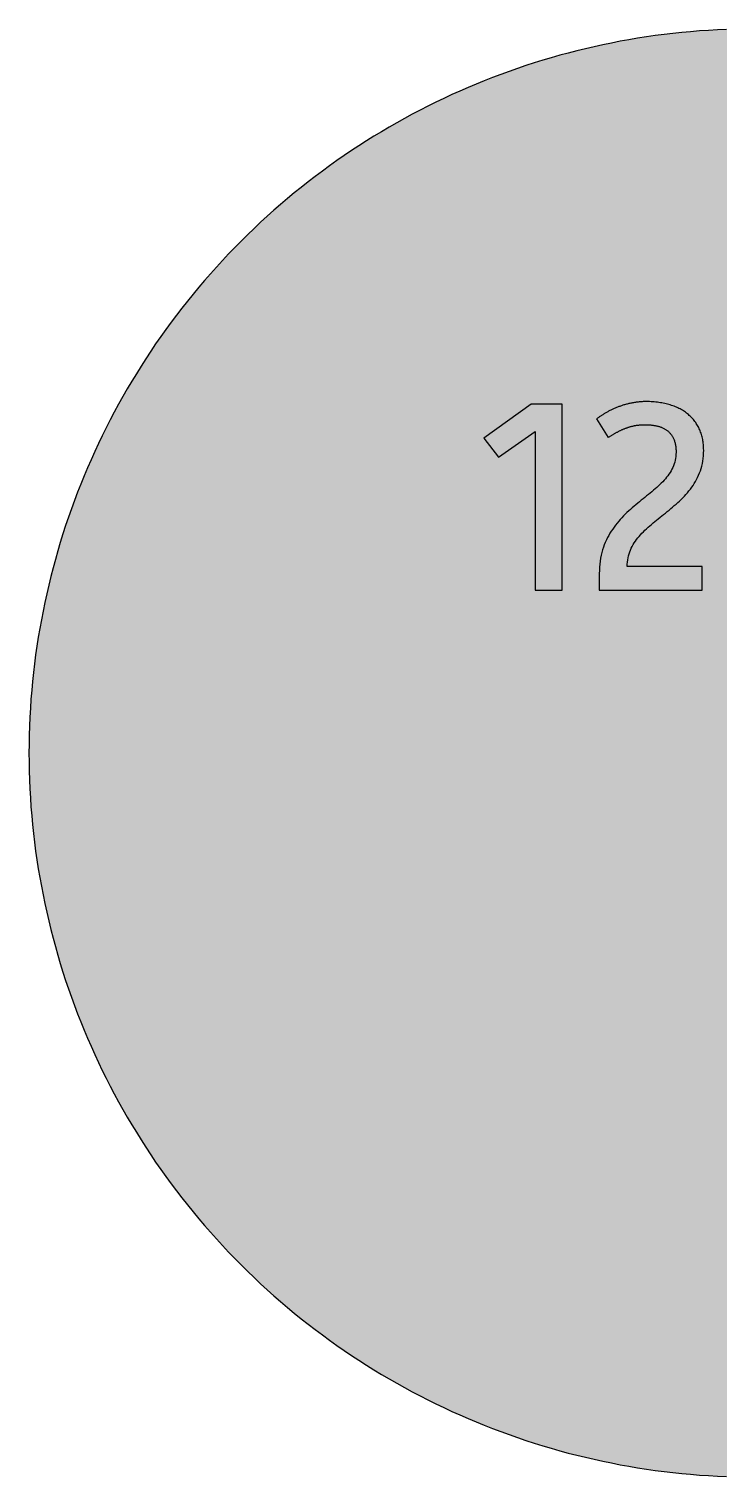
# Model space of a CAD drawing. Header units: millimetres. Extents: x 0 to 212, y 0 to 212.
# Drawn here: x 0.1 to 100.7, y 0.1 to 211.7 of the extents above; entities that cross this region are included whole.
import ezdxf

# ---------------------------------------------------------------- set-up
doc = ezdxf.new("R2010")
doc.units = ezdxf.units.MM

msp = doc.modelspace()

# ---------------------------------------------------------------- hatches: boundary and pattern name
for color, points in [(254, [(211.7189, 105.8869), (211.709, 107.2007), (211.6861, 108.5139), (211.6455, 109.8245), (211.5871, 111.1326), (211.5134, 112.4407), (211.4245, 113.7437), (211.3204, 115.0468), (211.201, 116.3447), (211.0638, 117.6426), (210.9114, 118.9355), (210.7413, 120.2258), (210.5584, 121.5136), (210.3577, 122.7988), (210.1418, 124.079), (209.9107, 125.3566), (209.6643, 126.6292), (209.4027, 127.8992), (209.1258, 129.1641), (208.8337, 130.4239), (208.5264, 131.6812), (208.2038, 132.936), (207.866, 134.1831), (207.5104, 135.4277), (207.1421, 136.6647), (206.7611, 137.8991), (206.3623, 139.1285), (205.9483, 140.3502), (205.5216, 141.5694), (205.0771, 142.781), (204.6199, 143.9901), (204.1474, 145.1915), (203.6623, 146.3853), (203.1619, 147.574), (202.6463, 148.7576), (202.1154, 149.9362), (201.5693, 151.1046), (201.0105, 152.2705), (200.439, 153.4262), (199.8523, 154.5768), (199.2503, 155.7198), (198.6356, 156.8577), (198.0057, 157.9855), (197.3605, 159.1081), (196.7052, 160.2232), (196.0321, 161.3281), (195.3489, 162.4279), (194.6504, 163.5176), (193.9366, 164.6022), (193.2102, 165.6766), (192.471, 166.7434), (191.7167, 167.8), (190.9521, 168.849), (190.1698, 169.8904), (189.3773, 170.9217), (188.5696, 171.9428), (187.7517, 172.9562), (186.9161, 173.9621), (186.0702, 174.9552), (185.2117, 175.9407), (184.338, 176.9161), (183.454, 177.8838), (182.5549, 178.8389), (181.643, 179.7837), (180.721, 180.7185), (179.7837, 181.643), (178.8389, 182.5549), (177.8838, 183.454), (176.9161, 184.338), (175.9407, 185.2117), (174.9552, 186.0702), (173.9621, 186.9161), (172.9562, 187.7492), (171.9428, 188.5696), (170.9217, 189.3773), (169.8904, 190.1698), (168.849, 190.9496), (167.8, 191.7167), (166.7408, 192.471), (165.6766, 193.2102), (164.6022, 193.9366), (163.5176, 194.6504), (162.4279, 195.3489), (161.3281, 196.0321), (160.2232, 196.7052), (159.1081, 197.3631), (157.9855, 198.0057), (156.8577, 198.6356), (155.7198, 199.2503), (154.5768, 199.8523), (153.4262, 200.439), (152.2705, 201.0131), (151.1046, 201.5719), (149.9362, 202.1154), (148.7576, 202.6463), (147.574, 203.1619), (146.3853, 203.6623), (145.1889, 204.15), (143.9875, 204.6199), (142.781, 205.0796), (141.5694, 205.5216), (140.3502, 205.9483), (139.1285, 206.3623), (137.8991, 206.7611), (136.6647, 207.1446), (135.4252, 207.5129), (134.1831, 207.866), (132.9334, 208.2038), (131.6812, 208.5264), (130.4239, 208.8337), (129.1641, 209.1284), (127.8966, 209.4052), (126.6292, 209.6668), (125.3541, 209.9132), (124.0765, 210.1444), (122.7963, 210.3603), (121.5136, 210.5584), (120.2258, 210.7438), (118.9355, 210.9114), (117.6401, 211.0638), (116.3447, 211.201), (115.0468, 211.3229), (113.7437, 211.4271), (112.4382, 211.516), (111.1326, 211.5896), (109.8245, 211.6455), (108.5113, 211.6861), (107.1982, 211.7115), (105.885, 211.7192), (104.5693, 211.7115), (103.2561, 211.6861), (101.9454, 211.6455), (100.6373, 211.5896), (99.3292, 211.516), (98.0262, 211.4271), (96.7232, 211.3229), (95.4253, 211.201), (94.1273, 211.0638), (92.8345, 210.9114), (91.5441, 210.7438), (90.2564, 210.5584), (88.9711, 210.3603), (87.691, 210.1444), (86.4133, 209.9132), (85.1408, 209.6668), (83.8708, 209.4052), (82.6059, 209.1284), (81.346, 208.8337), (80.0887, 208.5264), (78.834, 208.2038), (77.5868, 207.866), (76.3422, 207.5129), (75.1053, 207.1446), (73.8708, 206.7611), (72.6415, 206.3623), (71.4197, 205.9483), (70.2005, 205.5216), (68.9889, 205.0796), (67.7799, 204.6199), (66.5785, 204.15), (65.3847, 203.6623), (64.196, 203.1619), (63.0123, 202.6463), (61.8338, 202.1154), (60.6628, 201.5719), (59.4995, 201.0131), (58.3438, 200.439), (57.1932, 199.8523), (56.0502, 199.2503), (54.9123, 198.6356), (53.7845, 198.0057), (52.6618, 197.3631), (51.5468, 196.7052), (50.4419, 196.0321), (49.342, 195.3489), (48.2524, 194.6504), (47.1678, 193.9366), (46.0934, 193.2102), (45.0266, 192.471), (43.9699, 191.7167), (42.9209, 190.9496), (41.8795, 190.1698), (40.8483, 189.3773), (39.8272, 188.5696), (38.8137, 187.7492), (37.8079, 186.9161), (36.8148, 186.0702), (35.8292, 185.2117), (34.8539, 184.338), (33.8861, 183.454), (32.9311, 182.5549), (31.9862, 181.643), (31.049, 180.7185), (30.1269, 179.7837), (29.2151, 178.8389), (28.3159, 177.8838), (27.432, 176.9161), (26.5582, 175.9407), (25.6997, 174.9552), (24.8539, 173.9621), (24.0208, 172.9562), (23.2004, 171.9428), (22.3926, 170.9217), (21.6002, 169.8904), (20.8204, 168.849), (20.0533, 167.8), (19.2989, 166.7434), (18.5598, 165.6766), (17.8333, 164.6022), (17.1196, 163.5176), (16.4211, 162.4279), (15.7378, 161.3281), (15.0647, 160.2232), (14.4069, 159.1081), (13.7643, 157.9855), (13.1343, 156.8577), (12.5197, 155.7198), (11.9177, 154.5768), (11.3309, 153.4262), (10.7569, 152.2705), (10.1981, 151.1046), (9.6545, 149.9362), (9.1237, 148.7576), (8.6081, 147.574), (8.1077, 146.3853), (7.62, 145.1915), (7.1501, 143.9901), (6.6904, 142.781), (6.2484, 141.5694), (5.8217, 140.3502), (5.4077, 139.1285), (5.0089, 137.8991), (4.6253, 136.6647), (4.257, 135.4277), (3.904, 134.1831), (3.5662, 132.936), (3.2436, 131.6812), (2.9362, 130.4239), (2.6416, 129.1641), (2.3647, 127.8992), (2.1031, 126.6292), (1.8567, 125.3566), (1.6256, 124.079), (1.4097, 122.7988), (1.2116, 121.5136), (1.0262, 120.2258), (0.8585, 118.9355), (0.7061, 117.6426), (0.569, 116.3447), (0.447, 115.0468), (0.3429, 113.7437), (0.254, 112.4407), (0.1803, 111.1326), (0.1245, 109.8245), (0.0838, 108.5139), (0.0584, 107.2007), (0.0508, 105.885), (0.0584, 104.5718), (0.0838, 103.2586), (0.1245, 101.9454), (0.1803, 100.6373), (0.254, 99.3318), (0.3429, 98.0262), (0.447, 96.7232), (0.569, 95.4253), (0.7061, 94.1299), (0.8585, 92.8345), (1.0262, 91.5441), (1.2116, 90.2564), (1.4097, 88.9737), (1.6256, 87.6935), (1.8567, 86.4159), (2.1031, 85.1408), (2.3647, 83.8733), (2.6416, 82.6059), (2.9362, 81.346), (3.2436, 80.0887), (3.5662, 78.8365), (3.904, 77.5868), (4.257, 76.3448), (4.6253, 75.1053), (5.0089, 73.8708), (5.4077, 72.6415), (5.8217, 71.4197), (6.2484, 70.2005), (6.6904, 68.9889), (7.1501, 67.7824), (7.62, 66.581), (8.1077, 65.3847), (8.6081, 64.196), (9.1237, 63.0123), (9.6545, 61.8338), (10.1981, 60.6654), (10.7569, 59.4995), (11.3309, 58.3438), (11.9177, 57.1932), (12.5197, 56.0502), (13.1343, 54.9123), (13.7643, 53.7845), (14.4069, 52.6618), (15.0647, 51.5468), (15.7378, 50.4419), (16.4211, 49.342), (17.1196, 48.2524), (17.8333, 47.1678), (18.5598, 46.0934), (19.2989, 45.0291), (20.0533, 43.9699), (20.8204, 42.9209), (21.6002, 41.8795), (22.3926, 40.8483), (23.2004, 39.8272), (24.0208, 38.8137), (24.8539, 37.8079), (25.6997, 36.8148), (26.5582, 35.8292), (27.432, 34.8539), (28.3159, 33.8861), (29.2151, 32.9311), (30.1269, 31.9862), (31.049, 31.049), (31.9862, 30.1269), (32.9311, 29.2151), (33.8861, 28.3159), (34.8539, 27.432), (35.8292, 26.5582), (36.8148, 25.6997), (37.8079, 24.8539), (38.8137, 24.0182), (39.8272, 23.2004), (40.8483, 22.3926), (41.8795, 21.6002), (42.9209, 20.8178), (43.9699, 20.0533), (45.0266, 19.2989), (46.0934, 18.5598), (47.1678, 17.8333), (48.2524, 17.1196), (49.342, 16.4211), (50.4419, 15.7378), (51.5468, 15.0647), (52.6618, 14.4094), (53.7845, 13.7643), (54.9123, 13.1343), (56.0502, 12.5197), (57.1932, 11.9177), (58.3438, 11.3309), (59.4995, 10.7594), (60.6628, 10.2006), (61.8338, 9.6545), (63.0123, 9.1237), (64.196, 8.6081), (65.3847, 8.1077), (66.5785, 7.6225), (67.7799, 7.1501), (68.9889, 6.6929), (70.2005, 6.2484), (71.4197, 5.8217), (72.6415, 5.4077), (73.8708, 5.0089), (75.1053, 4.6279), (76.3422, 4.2596), (77.5868, 3.904), (78.834, 3.5662), (80.0887, 3.2436), (81.346, 2.9362), (82.6059, 2.6441), (83.8708, 2.3673), (85.1408, 2.1057), (86.4133, 1.8593), (87.691, 1.6281), (88.9711, 1.4122), (90.2564, 1.2116), (91.5441, 1.0287), (92.8345, 0.8585), (94.1273, 0.7061), (95.4253, 0.569), (96.7232, 0.4496), (98.0262, 0.3454), (99.3292, 0.2565), (100.6373, 0.1829), (101.9454, 0.1245), (103.2561, 0.0838), (104.5693, 0.061), (105.885, 0.0533), (107.1982, 0.061), (108.5113, 0.0838), (109.8245, 0.1245), (111.1326, 0.1829), (112.4382, 0.2565), (113.7437, 0.3454), (115.0468, 0.4496), (116.3447, 0.569), (117.6401, 0.7061), (118.9355, 0.8585), (120.2258, 1.0287), (121.5136, 1.2116), (122.7963, 1.4122), (124.0765, 1.6281), (125.3541, 1.8593), (126.6292, 2.1057), (127.8966, 2.3673), (129.1641, 2.6441), (130.4239, 2.9362), (131.6812, 3.2436), (132.9334, 3.5662), (134.1831, 3.904), (135.4252, 4.2596), (136.6647, 4.6279), (137.8991, 5.0089), (139.1285, 5.4077), (140.3502, 5.8217), (141.5694, 6.2484), (142.781, 6.6929), (143.9875, 7.1501), (145.1889, 7.6225), (146.3853, 8.1077), (147.574, 8.6081), (148.7576, 9.1237), (149.9362, 9.6545), (151.1046, 10.2006), (152.2705, 10.7594), (153.4262, 11.3309), (154.5768, 11.9177), (155.7198, 12.5197), (156.8577, 13.1343), (157.9855, 13.7643), (159.1081, 14.4094), (160.2232, 15.0647), (161.3281, 15.7378), (162.4279, 16.4211), (163.5176, 17.1196), (164.6022, 17.8333), (165.6766, 18.5598), (166.7408, 19.2989), (167.8, 20.0533), (168.849, 20.8178), (169.8904, 21.6002), (170.9217, 22.3926), (171.9428, 23.2004), (172.9562, 24.0182), (173.9621, 24.8539), (174.9552, 25.6997), (175.9407, 26.5582), (176.9161, 27.432), (177.8838, 28.3159), (178.8389, 29.2151), (179.7837, 30.1269), (180.721, 31.049), (181.643, 31.9862), (182.5549, 32.9311), (183.454, 33.8861), (184.338, 34.8539), (185.2117, 35.8292), (186.0702, 36.8148), (186.9161, 37.8079), (187.7517, 38.8137), (188.5696, 39.8272), (189.3773, 40.8483), (190.1698, 41.8795), (190.9521, 42.9209), (191.7167, 43.9699), (192.471, 45.0291), (193.2102, 46.0934), (193.9366, 47.1678), (194.6504, 48.2524), (195.3489, 49.342), (196.0321, 50.4419), (196.7052, 51.5468), (197.3605, 52.6618), (198.0057, 53.7845), (198.6356, 54.9123), (199.2503, 56.0502), (199.8523, 57.1932), (200.439, 58.3438), (201.0105, 59.4995), (201.5693, 60.6654), (202.1154, 61.8338), (202.6463, 63.0123), (203.1619, 64.196), (203.6623, 65.3847), (204.1474, 66.581), (204.6199, 67.7824), (205.0771, 68.9889), (205.5216, 70.2005), (205.9483, 71.4197), (206.3623, 72.6415), (206.7611, 73.8708), (207.1421, 75.1053), (207.5104, 76.3448), (207.866, 77.5868), (208.2038, 78.8365), (208.5264, 80.0887), (208.8337, 81.346), (209.1258, 82.6059), (209.4027, 83.8733), (209.6643, 85.1408), (209.9107, 86.4159), (210.1418, 87.6935), (210.3577, 88.9737), (210.5584, 90.2564), (210.7413, 91.5441), (210.9114, 92.8345), (211.0638, 94.1299), (211.201, 95.4253), (211.3204, 96.7232), (211.4245, 98.0262), (211.5134, 99.3318), (211.5871, 100.6373), (211.6455, 101.9454), (211.6861, 103.2586), (211.709, 104.5718), (211.7166, 105.885)]), (59, [(73.9842, 129.6995), (77.9431, 129.6995), (77.9431, 156.8633), (73.4413, 156.8633), (66.4944, 151.8955), (68.6675, 149.1407), (73.9842, 152.9041)]), (59, [(90.0105, 153.8743), (90.1243, 153.8732), (90.2386, 153.8707), (90.3503, 153.8681), (90.4646, 153.863), (90.5764, 153.858), (90.6882, 153.8503), (90.7974, 153.8427), (90.9091, 153.8326), (91.0184, 153.8224), (91.125, 153.8097), (91.2343, 153.7945), (91.3409, 153.7792), (91.4451, 153.7614), (91.5518, 153.7437), (91.6534, 153.7233), (91.7575, 153.7005), (91.8591, 153.6776), (91.9582, 153.6497), (92.0572, 153.6243), (92.1563, 153.5938), (92.2528, 153.5633), (92.3468, 153.5278), (92.4408, 153.4922), (92.5322, 153.4566), (92.6236, 153.416), (92.7125, 153.3754), (92.8014, 153.3296), (92.8878, 153.2839), (92.9716, 153.2357), (93.0554, 153.1849), (93.1367, 153.1341), (93.2155, 153.0782), (93.2942, 153.0198), (93.3704, 152.9613), (93.4441, 152.8978), (93.5152, 152.8318), (93.5863, 152.7658), (93.6549, 152.6946), (93.7209, 152.6235), (93.7844, 152.5473), (93.8454, 152.4686), (93.9063, 152.3873), (93.9648, 152.3035), (94.0181, 152.2171), (94.0714, 152.1282), (94.1222, 152.0368), (94.1705, 151.9403), (94.2162, 151.8437), (94.2594, 151.7421), (94.3026, 151.638), (94.3407, 151.5313), (94.3762, 151.4196), (94.4093, 151.3078), (94.4397, 151.191), (94.4677, 151.0716), (94.4931, 150.9471), (94.5134, 150.8201), (94.5337, 150.6906), (94.5515, 150.556), (94.5642, 150.4213), (94.5744, 150.2791), (94.582, 150.1369), (94.5871, 149.9895), (94.5896, 149.8371), (94.5794, 149.5349), (94.5566, 149.2402), (94.5159, 148.9532), (94.4626, 148.6713), (94.394, 148.3995), (94.3102, 148.1328), (94.2162, 147.8712), (94.107, 147.6172), (93.9851, 147.3683), (93.853, 147.127), (93.7082, 146.8882), (93.5533, 146.6545), (93.3882, 146.4234), (93.2129, 146.1999), (93.03, 145.9763), (92.837, 145.7579), (92.6363, 145.542), (92.4255, 145.3261), (92.2096, 145.1153), (91.9886, 144.9045), (91.76, 144.6962), (91.5238, 144.4904), (91.2851, 144.2822), (91.0412, 144.0764), (90.7923, 143.8707), (90.5408, 143.6624), (90.2843, 143.4567), (90.0278, 143.2484), (89.7687, 143.0376), (89.5071, 142.8267), (89.2454, 142.6134), (88.9813, 142.3975), (88.7197, 142.179), (88.4555, 141.9555), (88.1964, 141.7295), (87.9348, 141.5009), (87.6783, 141.2672), (87.4217, 141.031), (87.1703, 140.7871), (86.9213, 140.5382), (86.6775, 140.2842), (86.4387, 140.0251), (86.2051, 139.7584), (85.9765, 139.4866), (85.7529, 139.2072), (85.537, 138.9202), (85.3288, 138.6256), (85.1256, 138.3233), (84.9325, 138.0134), (84.7496, 137.6934), (84.5744, 137.3632), (84.4093, 137.0254), (84.2543, 136.6774), (84.1096, 136.3193), (83.9775, 135.951), (83.8556, 135.5725), (83.7463, 135.1813), (83.6524, 134.78), (83.5685, 134.366), (83.5, 133.9393), (83.4466, 133.4999), (83.406, 133.0477), (83.3831, 132.5829), (83.373, 132.1029), (83.3755, 129.6995), (98.3933, 129.6995), (98.3933, 133.1528), (87.4504, 133.1528), (87.4573, 133.4795), (87.4801, 133.7996), (87.5208, 134.112), (87.5741, 134.4143), (87.6427, 134.7114), (87.7265, 134.9985), (87.8205, 135.2804), (87.9297, 135.5547), (88.0491, 135.824), (88.1812, 136.0856), (88.326, 136.3421), (88.4809, 136.591), (88.646, 136.8374), (88.8187, 137.0787), (89.0041, 137.3149), (89.1946, 137.5486), (89.3953, 137.7772), (89.6036, 138.0007), (89.8195, 138.2243), (90.0405, 138.4427), (90.2691, 138.6586), (90.5027, 138.8745), (90.7415, 139.0853), (90.9853, 139.2961), (91.2317, 139.507), (91.4832, 139.7152), (91.7372, 139.9235), (91.9937, 140.1318), (92.2528, 140.3375), (92.5144, 140.5458), (92.776, 140.7566), (93.0377, 140.9649), (93.2993, 141.1757), (93.5609, 141.3891), (93.82, 141.605), (94.0791, 141.8209), (94.3356, 142.0419), (94.5896, 142.2654), (94.8411, 142.4915), (95.09, 142.7201), (95.3313, 142.9537), (95.57, 143.1925), (95.8037, 143.4338), (96.0323, 143.6802), (96.2558, 143.9342), (96.4692, 144.1907), (96.6775, 144.4549), (96.8781, 144.7267), (97.0712, 145.001), (97.2541, 145.2855), (97.4293, 145.575), (97.5944, 145.8747), (97.7468, 146.1795), (97.8916, 146.492), (98.0237, 146.8145), (98.1456, 147.1473), (98.2523, 147.4876), (98.3488, 147.8356), (98.4301, 148.1963), (98.4987, 148.5646), (98.5545, 148.9431), (98.5926, 149.3342), (98.6155, 149.7355), (98.6257, 150.147), (98.6231, 150.3553), (98.6155, 150.5585), (98.6053, 150.7592), (98.5876, 150.9573), (98.5672, 151.1529), (98.5418, 151.3459), (98.5139, 151.5364), (98.4783, 151.7244), (98.4402, 151.9072), (98.3996, 152.0901), (98.3513, 152.2705), (98.3005, 152.4457), (98.2447, 152.6184), (98.1837, 152.7912), (98.1202, 152.9588), (98.0516, 153.1239), (97.978, 153.2865), (97.9018, 153.4465), (97.8205, 153.6014), (97.7341, 153.7564), (97.6452, 153.9062), (97.5512, 154.0535), (97.4547, 154.1983), (97.3531, 154.338), (97.2464, 154.4777), (97.1372, 154.6123), (97.0229, 154.7444), (96.9035, 154.874), (96.7816, 154.9984), (96.6572, 155.1229), (96.5276, 155.2423), (96.393, 155.3566), (96.2558, 155.4709), (96.1136, 155.5801), (95.9688, 155.6868), (95.8215, 155.7884), (95.6691, 155.89), (95.5116, 155.9865), (95.3516, 156.0779), (95.1865, 156.1694), (95.0189, 156.2557), (94.8487, 156.337), (94.6734, 156.4183), (94.4956, 156.4919), (94.3127, 156.5656), (94.1273, 156.6342), (93.9394, 156.7002), (93.7463, 156.7612), (93.5507, 156.8196), (93.3501, 156.8755), (93.1469, 156.9263), (92.9411, 156.972), (92.7303, 157.0177), (92.517, 157.0558), (92.3011, 157.0939), (92.0801, 157.1244), (91.8566, 157.1549), (91.6305, 157.1803), (91.4019, 157.2006), (91.1682, 157.2184), (90.932, 157.2311), (90.6932, 157.2412), (90.4494, 157.2463), (90.203, 157.2489), (90.0557, 157.2489), (89.9109, 157.2463), (89.7661, 157.2412), (89.6214, 157.2336), (89.4791, 157.226), (89.3369, 157.2133), (89.1972, 157.2031), (89.0575, 157.1879), (88.9178, 157.1727), (88.7806, 157.1549), (88.6435, 157.1371), (88.5063, 157.1168), (88.3717, 157.0939), (88.2371, 157.0711), (88.105, 157.0457), (87.9729, 157.0177), (87.8434, 156.9898), (87.7138, 156.9618), (87.5843, 156.9314), (87.4573, 156.8983), (87.3303, 156.8653), (87.2058, 156.8298), (87.0814, 156.7942), (86.9569, 156.7586), (86.835, 156.7205), (86.7156, 156.6799), (86.5962, 156.6418), (86.4768, 156.5986), (86.36, 156.558), (86.2432, 156.5148), (86.1263, 156.4691), (86.012, 156.4259), (85.9003, 156.3802), (85.7885, 156.3319), (85.6767, 156.2837), (85.5675, 156.2379), (85.4583, 156.1871), (85.3516, 156.1389), (85.2449, 156.0881), (85.1408, 156.0373), (85.0367, 155.9865), (84.9325, 155.9331), (84.8309, 155.8823), (84.7319, 155.829), (84.6328, 155.7757), (84.5337, 155.7223), (84.4372, 155.6664), (84.3432, 155.6131), (84.2493, 155.5572), (84.1553, 155.5039), (84.0638, 155.448), (83.9724, 155.3921), (83.8835, 155.3362), (83.7971, 155.2804), (83.7082, 155.227), (83.6244, 155.1711), (83.5406, 155.1153), (83.4568, 155.0594), (83.3755, 155.0035), (83.2942, 154.9476), (83.2155, 154.8917), (83.1367, 154.8359), (83.0605, 154.7825), (82.9843, 154.7266), (84.6557, 152.0126), (84.7369, 152.0622), (84.8182, 152.113), (84.8995, 152.1612), (84.9782, 152.212), (85.0595, 152.2603), (85.1408, 152.3086), (85.2195, 152.3568), (85.3008, 152.4025), (85.3796, 152.4508), (85.4583, 152.4965), (85.537, 152.5422), (85.6183, 152.5854), (85.6971, 152.6311), (85.7758, 152.6743), (85.8545, 152.7175), (85.9333, 152.7607), (86.012, 152.8013), (86.0908, 152.8445), (86.1695, 152.8851), (86.2482, 152.9232), (86.327, 152.9639), (86.4057, 153.002), (86.4845, 153.0401), (86.5632, 153.0782), (86.6419, 153.1137), (86.7232, 153.1493), (86.802, 153.1849), (86.8807, 153.2204), (86.962, 153.2534), (87.0407, 153.2865), (87.122, 153.3169), (87.2007, 153.35), (87.282, 153.3804), (87.3633, 153.4084), (87.4446, 153.4389), (87.5259, 153.4668), (87.6071, 153.4947), (87.6884, 153.5201), (87.7722, 153.5455), (87.8561, 153.5709), (87.9373, 153.5938), (88.0212, 153.6167), (88.105, 153.6395), (88.1913, 153.6598), (88.2752, 153.6802), (88.3615, 153.7005), (88.4479, 153.7183), (88.5342, 153.736), (88.6206, 153.7513), (88.7095, 153.7665), (88.7984, 153.7818), (88.8873, 153.7945), (88.9762, 153.8072), (89.0676, 153.8173), (89.1591, 153.8275), (89.2505, 153.8376), (89.342, 153.8453), (89.4359, 153.8529), (89.5274, 153.858), (89.6239, 153.863), (89.7179, 153.8681), (89.8144, 153.8707), (89.9109, 153.8732), (90.01, 153.8732)])]:
    msp.add_hatch(color=color).paths.add_polyline_path(points)
h = msp.add_hatch(color=59)
h.paths.add_polyline_path([(45.9133, 66.0382), (50.0585, 66.0393), (50.0583, 66.2127), (50.0609, 66.3854), (50.0685, 66.5582), (50.0761, 66.7309), (50.0888, 66.9011), (50.1015, 67.0738), (50.1167, 67.244), (50.1345, 67.4167), (50.1548, 67.5869), (50.1777, 67.757), (50.2031, 67.9247), (50.231, 68.0949), (50.2615, 68.2625), (50.292, 68.4301), (50.3276, 68.5978), (50.3631, 68.7629), (50.4038, 68.928), (50.4444, 69.0931), (50.4876, 69.2582), (50.5333, 69.4233), (50.5816, 69.5858), (50.6324, 69.7484), (50.6832, 69.9084), (50.739, 70.0684), (50.7949, 70.2285), (50.8559, 70.3885), (50.9168, 70.546), (50.9803, 70.7034), (51.0438, 70.8584), (51.1124, 71.0159), (51.1835, 71.1683), (51.2547, 71.3232), (51.3283, 71.4756), (51.4045, 71.6255), (51.4833, 71.7753), (51.5645, 71.9252), (51.6458, 72.0725), (51.7296, 72.2198), (51.816, 72.3671), (51.9049, 72.5119), (51.9963, 72.6542), (52.0878, 72.7964), (52.1818, 72.9386), (52.2783, 73.0783), (52.3773, 73.2155), (52.4789, 73.3527), (52.5805, 73.4898), (52.6847, 73.6244), (52.7914, 73.7565), (52.9006, 73.8886), (53.0098, 74.0181), (53.1216, 74.1477), (53.2359, 74.2747), (53.3527, 74.4017), (53.4695, 74.5261), (53.5889, 74.6481), (53.7108, 74.77), (53.8353, 74.8894), (53.9598, 75.0087), (54.0868, 75.1256), (54.2138, 75.2399), (54.3458, 75.3516), (54.4779, 75.4634), (54.6125, 75.5752), (39.4476, 75.5795), (39.5173, 75.4228), (39.5884, 75.2678), (39.6596, 75.1129), (39.7307, 74.9605), (39.8043, 74.8055), (39.878, 74.6506), (39.9491, 74.4982), (40.0228, 74.3433), (40.0964, 74.1909), (40.1701, 74.0359), (40.2463, 73.8835), (40.32, 73.7311), (40.3962, 73.5787), (40.4698, 73.4263), (40.546, 73.2739), (40.6222, 73.1215), (40.6984, 72.9691), (40.7772, 72.8167), (40.8534, 72.6643), (40.9321, 72.5145), (41.0083, 72.3621), (41.087, 72.2122), (41.1658, 72.0598), (41.2445, 71.9099), (41.3258, 71.7601), (41.4045, 71.6077), (41.4833, 71.4578), (41.5646, 71.308), (41.6458, 71.1581), (41.7271, 71.0082), (41.8084, 70.8584), (41.8897, 70.7111), (41.971, 70.5612), (42.0548, 70.4113), (42.1386, 70.264), (42.2199, 70.1142), (42.3037, 69.9668), (42.3875, 69.817), (42.4713, 69.6697), (42.5577, 69.5223), (42.6415, 69.375), (42.7279, 69.2277), (42.8117, 69.0804), (42.8981, 68.9331), (42.9844, 68.7857), (43.0708, 68.641), (43.1597, 68.4936), (43.246, 68.3463), (43.3349, 68.2015), (43.4213, 68.0568), (43.5102, 67.9094), (43.5991, 67.7647), (43.688, 67.6199), (43.7769, 67.4751), (43.8683, 67.3303), (43.9572, 67.1855), (44.0487, 67.0408), (44.1376, 66.896), (44.229, 66.7537), (44.3205, 66.609), (44.4119, 66.4667), (44.5059, 66.3219), (44.5973, 66.1797), (44.6888, 66.0375)])
edge = h.paths.add_edge_path(flags=16)
edge.add_line((71.8605, 66.0393), (71.8566, 66.2838))
edge.add_line((71.8566, 66.2838), (71.8464, 66.5302))
edge.add_line((71.8464, 66.5302), (71.8312, 66.7715))
edge.add_line((71.8312, 66.7715), (71.8109, 67.0128))
edge.add_line((71.8109, 67.0128), (71.7829, 67.2541))
edge.add_line((71.7829, 67.2541), (71.7499, 67.4903))
edge.add_line((71.7499, 67.4903), (71.7093, 67.7266))
edge.add_line((71.7093, 67.7266), (71.6661, 67.9602))
edge.add_line((71.6661, 67.9602), (71.6153, 68.1939))
edge.add_line((71.6153, 68.1939), (71.5594, 68.4225))
edge.add_line((71.5594, 68.4225), (71.4985, 68.6511))
edge.add_line((71.4985, 68.6511), (71.4299, 68.8772))
edge.add_line((71.4299, 68.8772), (71.3588, 69.0982))
edge.add_line((71.3588, 69.0982), (71.28, 69.3191))
edge.add_line((71.28, 69.3191), (71.1962, 69.5376))
edge.add_line((71.1962, 69.5376), (71.1098, 69.7535))
edge.add_line((71.1098, 69.7535), (71.0159, 69.9668))
edge.add_line((71.0159, 69.9668), (70.9193, 70.1751))
edge.add_line((70.9193, 70.1751), (70.8152, 70.3834))
edge.add_line((70.8152, 70.3834), (70.7085, 70.5866))
edge.add_line((70.7085, 70.5866), (70.5942, 70.7873))
edge.add_line((70.5942, 70.7873), (70.4774, 70.9879))
edge.add_line((70.4774, 70.9879), (70.3555, 71.181))
edge.add_line((70.3555, 71.181), (70.2285, 71.374))
edge.add_line((70.2285, 71.374), (70.0989, 71.562))
edge.add_line((70.0989, 71.562), (69.9643, 71.7474))
edge.add_line((69.9643, 71.7474), (69.8246, 71.9303))
edge.add_line((69.8246, 71.9303), (69.6798, 72.1081))
edge.add_line((69.6798, 72.1081), (69.5325, 72.2833))
edge.add_line((69.5325, 72.2833), (69.3801, 72.456))
edge.add_line((69.3801, 72.456), (69.2252, 72.6211))
edge.add_line((69.2252, 72.6211), (69.0651, 72.7862))
edge.add_line((69.0651, 72.7862), (68.9, 72.9463))
edge.add_line((68.9, 72.9463), (68.7324, 73.1012))
edge.add_line((68.7324, 73.1012), (68.5622, 73.2536))
edge.add_line((68.5622, 73.2536), (68.387, 73.4009))
edge.add_line((68.387, 73.4009), (68.2092, 73.5457))
edge.add_line((68.2092, 73.5457), (68.0263, 73.6854))
edge.add_line((68.0263, 73.6854), (67.8409, 73.82))
edge.add_line((67.8409, 73.82), (67.6529, 73.9521))
edge.add_line((67.6529, 73.9521), (67.4599, 74.0766))
edge.add_line((67.4599, 74.0766), (67.2643, 74.1985))
edge.add_line((67.2643, 74.1985), (67.0662, 74.3179))
edge.add_line((67.0662, 74.3179), (66.8655, 74.4296))
edge.add_line((66.8655, 74.4296), (66.6598, 74.5363))
edge.add_line((66.6598, 74.5363), (66.454, 74.6404))
edge.add_line((66.454, 74.6404), (66.2432, 74.737))
edge.add_line((66.2432, 74.737), (66.0298, 74.8309))
edge.add_line((66.0298, 74.8309), (65.8165, 74.9198))
edge.add_line((65.8165, 74.9198), (65.598, 75.0011))
edge.add_line((65.598, 75.0011), (65.3771, 75.0799))
edge.add_line((65.3771, 75.0799), (65.1535, 75.151))
edge.add_line((65.1535, 75.151), (64.93, 75.2196))
edge.add_line((64.93, 75.2196), (64.7014, 75.2805))
edge.add_line((64.7014, 75.2805), (64.4728, 75.3364))
edge.add_line((64.4728, 75.3364), (64.2391, 75.3872))
edge.add_line((64.2391, 75.3872), (64.0055, 75.4329))
edge.add_line((64.0055, 75.4329), (63.7692, 75.471))
edge.add_line((63.7692, 75.471), (63.533, 75.504))
edge.add_line((63.533, 75.504), (63.2917, 75.532))
edge.add_line((63.2917, 75.532), (63.0504, 75.5523))
edge.add_line((63.0504, 75.5523), (62.8066, 75.5675))
edge.add_line((62.8066, 75.5675), (62.5627, 75.5777))
edge.add_line((62.5627, 75.5777), (62.3164, 75.5802))
edge.add_line((62.3164, 75.5802), (62.07, 75.5777))
edge.add_line((62.07, 75.5777), (61.8261, 75.5675))
edge.add_line((61.8261, 75.5675), (61.5823, 75.5523))
edge.add_line((61.5823, 75.5523), (61.341, 75.532))
edge.add_line((61.341, 75.532), (61.1022, 75.504))
edge.add_line((61.1022, 75.504), (60.8635, 75.471))
edge.add_line((60.8635, 75.471), (60.6273, 75.4329))
edge.add_line((60.6273, 75.4329), (60.3936, 75.3872))
edge.add_line((60.3936, 75.3872), (60.1624, 75.3364))
edge.add_line((60.1624, 75.3364), (59.9313, 75.2805))
edge.add_line((59.9313, 75.2805), (59.7052, 75.2196))
edge.add_line((59.7052, 75.2196), (59.4792, 75.151))
edge.add_line((59.4792, 75.151), (59.2557, 75.0799))
edge.add_line((59.2557, 75.0799), (59.0347, 75.0011))
edge.add_line((59.0347, 75.0011), (58.8188, 74.9198))
edge.add_line((58.8188, 74.9198), (58.6029, 74.8309))
edge.add_line((58.6029, 74.8309), (58.3895, 74.737))
edge.add_line((58.3895, 74.737), (58.1787, 74.6404))
edge.add_line((58.1787, 74.6404), (57.973, 74.5363))
edge.add_line((57.973, 74.5363), (57.7672, 74.4296))
edge.add_line((57.7672, 74.4296), (57.5666, 74.3179))
edge.add_line((57.5666, 74.3179), (57.3684, 74.1985))
edge.add_line((57.3684, 74.1985), (57.1729, 74.0766))
edge.add_line((57.1729, 74.0766), (56.9824, 73.9521))
edge.add_line((56.9824, 73.9521), (56.7919, 73.82))
edge.add_line((56.7919, 73.82), (56.6064, 73.6854))
edge.add_line((56.6064, 73.6854), (56.4261, 73.5457))
edge.add_line((56.4261, 73.5457), (56.2483, 73.4009))
edge.add_line((56.2483, 73.4009), (56.073, 73.2536))
edge.add_line((56.073, 73.2536), (55.9003, 73.1012))
edge.add_line((55.9003, 73.1012), (55.7327, 72.9463))
edge.add_line((55.7327, 72.9463), (55.5701, 72.7862))
edge.add_line((55.5701, 72.7862), (55.4101, 72.6211))
edge.add_line((55.4101, 72.6211), (55.2526, 72.456))
edge.add_line((55.2526, 72.456), (55.1028, 72.2833))
edge.add_line((55.1028, 72.2833), (54.9529, 72.1081))
edge.add_line((54.9529, 72.1081), (54.8107, 71.9303))
edge.add_line((54.8107, 71.9303), (54.671, 71.7474))
edge.add_line((54.671, 71.7474), (54.5363, 71.562))
edge.add_line((54.5363, 71.562), (54.4043, 71.374))
edge.add_line((54.4043, 71.374), (54.2773, 71.181))
edge.add_line((54.2773, 71.181), (54.1553, 70.9879))
edge.add_line((54.1553, 70.9879), (54.0385, 70.7873))
edge.add_line((54.0385, 70.7873), (53.9267, 70.5866))
edge.add_line((53.9267, 70.5866), (53.8201, 70.3834))
edge.add_line((53.8201, 70.3834), (53.7159, 70.1751))
edge.add_line((53.7159, 70.1751), (53.6169, 69.9668))
edge.add_line((53.6169, 69.9668), (53.5254, 69.7535))
edge.add_line((53.5254, 69.7535), (53.4365, 69.5376))
edge.add_line((53.4365, 69.5376), (53.3527, 69.3191))
edge.add_line((53.3527, 69.3191), (53.2765, 69.0982))
edge.add_line((53.2765, 69.0982), (53.2028, 68.8772))
edge.add_line((53.2028, 68.8772), (53.1368, 68.6511))
edge.add_line((53.1368, 68.6511), (53.0758, 68.4225))
edge.add_line((53.0758, 68.4225), (53.02, 68.1939))
edge.add_line((53.02, 68.1939), (52.9692, 67.9602))
edge.add_line((52.9692, 67.9602), (52.9234, 67.7266))
edge.add_line((52.9234, 67.7266), (52.8853, 67.4903))
edge.add_line((52.8853, 67.4903), (52.8523, 67.2541))
edge.add_line((52.8523, 67.2541), (52.8244, 67.0128))
edge.add_line((52.8244, 67.0128), (52.8041, 66.7715))
edge.add_line((52.8041, 66.7715), (52.7863, 66.5302))
edge.add_line((52.7863, 66.5302), (52.7787, 66.2838))
edge.add_line((52.7787, 66.2838), (52.7761, 66.0375))
edge.add_line((52.7761, 66.0375), (52.7787, 65.7911))
edge.add_line((52.7787, 65.7911), (52.7863, 65.5472))
edge.add_line((52.7863, 65.5472), (52.8041, 65.3034))
edge.add_line((52.8041, 65.3034), (52.8244, 65.0621))
edge.add_line((52.8244, 65.0621), (52.8523, 64.8233))
edge.add_line((52.8523, 64.8233), (52.8853, 64.5846))
edge.add_line((52.8853, 64.5846), (52.9234, 64.3484))
edge.add_line((52.9234, 64.3484), (52.9692, 64.1147))
edge.add_line((52.9692, 64.1147), (53.02, 63.8835))
edge.add_line((53.02, 63.8835), (53.0758, 63.6524))
edge.add_line((53.0758, 63.6524), (53.1368, 63.4263))
edge.add_line((53.1368, 63.4263), (53.2028, 63.2003))
edge.add_line((53.2028, 63.2003), (53.2765, 62.9768))
edge.add_line((53.2765, 62.9768), (53.3527, 62.7583))
edge.add_line((53.3527, 62.7583), (53.4365, 62.5399))
edge.add_line((53.4365, 62.5399), (53.5254, 62.324))
edge.add_line((53.5254, 62.324), (53.6169, 62.1106))
edge.add_line((53.6169, 62.1106), (53.7159, 61.9023))
edge.add_line((53.7159, 61.9023), (53.8201, 61.6941))
edge.add_line((53.8201, 61.6941), (53.9267, 61.4909))
edge.add_line((53.9267, 61.4909), (54.0385, 61.2877))
edge.add_line((54.0385, 61.2877), (54.1553, 61.0895))
edge.add_line((54.1553, 61.0895), (54.2773, 60.8965))
edge.add_line((54.2773, 60.8965), (54.4043, 60.7035))
edge.add_line((54.4043, 60.7035), (54.5363, 60.5155))
edge.add_line((54.5363, 60.5155), (54.671, 60.3301))
edge.add_line((54.671, 60.3301), (54.8107, 60.1472))
edge.add_line((54.8107, 60.1472), (54.9529, 59.9694))
edge.add_line((54.9529, 59.9694), (55.1028, 59.7941))
edge.add_line((55.1028, 59.7941), (55.2526, 59.624))
edge.add_line((55.2526, 59.624), (55.4101, 59.4563))
edge.add_line((55.4101, 59.4563), (55.5701, 59.2912))
edge.add_line((55.5701, 59.2912), (55.7327, 59.1312))
edge.add_line((55.7327, 59.1312), (55.9003, 58.9763))
edge.add_line((55.9003, 58.9763), (56.073, 58.8239))
edge.add_line((56.073, 58.8239), (56.2483, 58.6765))
edge.add_line((56.2483, 58.6765), (56.4261, 58.5318))
edge.add_line((56.4261, 58.5318), (56.6064, 58.3921))
edge.add_line((56.6064, 58.3921), (56.7919, 58.2574))
edge.add_line((56.7919, 58.2574), (56.9824, 58.1254))
edge.add_line((56.9824, 58.1254), (57.1729, 58.0009))
edge.add_line((57.1729, 58.0009), (57.3684, 57.879))
edge.add_line((57.3684, 57.879), (57.5666, 57.7621))
edge.add_line((57.5666, 57.7621), (57.7672, 57.6478))
edge.add_line((57.7672, 57.6478), (57.973, 57.5412))
edge.add_line((57.973, 57.5412), (58.1787, 57.437))
edge.add_line((58.1787, 57.437), (58.3895, 57.3405))
edge.add_line((58.3895, 57.3405), (58.6029, 57.2465))
edge.add_line((58.6029, 57.2465), (58.8188, 57.1576))
edge.add_line((58.8188, 57.1576), (59.0347, 57.0763))
edge.add_line((59.0347, 57.0763), (59.2557, 56.9976))
edge.add_line((59.2557, 56.9976), (59.4792, 56.9265))
edge.add_line((59.4792, 56.9265), (59.7052, 56.8579))
edge.add_line((59.7052, 56.8579), (59.9313, 56.7969))
edge.add_line((59.9313, 56.7969), (60.1624, 56.7411))
edge.add_line((60.1624, 56.7411), (60.3936, 56.6903))
edge.add_line((60.3936, 56.6903), (60.6273, 56.6471))
edge.add_line((60.6273, 56.6471), (60.8635, 56.6064))
edge.add_line((60.8635, 56.6064), (61.1022, 56.5734))
edge.add_line((61.1022, 56.5734), (61.341, 56.5455))
edge.add_line((61.341, 56.5455), (61.5823, 56.5252))
edge.add_line((61.5823, 56.5252), (61.8261, 56.5099))
edge.add_line((61.8261, 56.5099), (62.07, 56.4998))
edge.add_line((62.07, 56.4998), (62.3164, 56.4972))
edge.add_line((62.3164, 56.4972), (62.5627, 56.4998))
edge.add_line((62.5627, 56.4998), (62.8066, 56.5099))
edge.add_line((62.8066, 56.5099), (63.0504, 56.5252))
edge.add_line((63.0504, 56.5252), (63.2917, 56.5455))
edge.add_line((63.2917, 56.5455), (63.533, 56.5734))
edge.add_line((63.533, 56.5734), (63.7692, 56.6064))
edge.add_line((63.7692, 56.6064), (64.0055, 56.6471))
edge.add_line((64.0055, 56.6471), (64.2391, 56.6903))
edge.add_line((64.2391, 56.6903), (64.4728, 56.7411))
edge.add_line((64.4728, 56.7411), (64.7014, 56.7969))
edge.add_line((64.7014, 56.7969), (64.93, 56.8579))
edge.add_line((64.93, 56.8579), (65.1535, 56.9265))
edge.add_line((65.1535, 56.9265), (65.3771, 56.9976))
edge.add_line((65.3771, 56.9976), (65.598, 57.0763))
edge.add_line((65.598, 57.0763), (65.8165, 57.1576))
edge.add_line((65.8165, 57.1576), (66.0298, 57.2465))
edge.add_line((66.0298, 57.2465), (66.2432, 57.3405))
edge.add_line((66.2432, 57.3405), (66.454, 57.437))
edge.add_line((66.454, 57.437), (66.6598, 57.5412))
edge.add_line((66.6598, 57.5412), (66.8655, 57.6478))
edge.add_line((66.8655, 57.6478), (67.0662, 57.7621))
edge.add_line((67.0662, 57.7621), (67.2643, 57.879))
edge.add_line((67.2643, 57.879), (67.4599, 58.0009))
edge.add_line((67.4599, 58.0009), (67.6529, 58.1254))
edge.add_line((67.6529, 58.1254), (67.8409, 58.2574))
edge.add_line((67.8409, 58.2574), (68.0263, 58.3921))
edge.add_line((68.0263, 58.3921), (68.2092, 58.5318))
edge.add_line((68.2092, 58.5318), (68.387, 58.6765))
edge.add_line((68.387, 58.6765), (68.5622, 58.8239))
edge.add_line((68.5622, 58.8239), (68.7324, 58.9763))
edge.add_line((68.7324, 58.9763), (68.9, 59.1312))
edge.add_line((68.9, 59.1312), (69.0651, 59.2912))
edge.add_line((69.0651, 59.2912), (69.2252, 59.4563))
edge.add_line((69.2252, 59.4563), (69.3801, 59.624))
edge.add_line((69.3801, 59.624), (69.5325, 59.7941))
edge.add_line((69.5325, 59.7941), (69.6798, 59.9694))
edge.add_line((69.6798, 59.9694), (69.8246, 60.1472))
edge.add_line((69.8246, 60.1472), (69.9643, 60.3301))
edge.add_line((69.9643, 60.3301), (70.0989, 60.5155))
edge.add_line((70.0989, 60.5155), (70.2285, 60.7035))
edge.add_line((70.2285, 60.7035), (70.3555, 60.8965))
edge.add_line((70.3555, 60.8965), (70.4774, 61.0895))
edge.add_line((70.4774, 61.0895), (70.5942, 61.2877))
edge.add_line((70.5942, 61.2877), (70.7085, 61.4909))
edge.add_line((70.7085, 61.4909), (70.8152, 61.6941))
edge.add_line((70.8152, 61.6941), (70.9193, 61.9023))
edge.add_line((70.9193, 61.9023), (71.0159, 62.1106))
edge.add_line((71.0159, 62.1106), (71.1098, 62.324))
edge.add_line((71.1098, 62.324), (71.1962, 62.5399))
edge.add_line((71.1962, 62.5399), (71.28, 62.7583))
edge.add_line((71.28, 62.7583), (71.3588, 62.9768))
edge.add_line((71.3588, 62.9768), (71.4299, 63.2003))
edge.add_line((71.4299, 63.2003), (71.4985, 63.4263))
edge.add_line((71.4985, 63.4263), (71.5594, 63.6524))
edge.add_line((71.5594, 63.6524), (71.6153, 63.8835))
edge.add_line((71.6153, 63.8835), (71.6661, 64.1147))
edge.add_line((71.6661, 64.1147), (71.7093, 64.3484))
edge.add_line((71.7093, 64.3484), (71.7499, 64.5846))
edge.add_line((71.7499, 64.5846), (71.7829, 64.8233))
edge.add_line((71.7829, 64.8233), (71.8109, 65.0621))
edge.add_line((71.8109, 65.0621), (71.8312, 65.3034))
edge.add_line((71.8312, 65.3034), (71.8464, 65.5472))
edge.add_line((71.8464, 65.5472), (71.8566, 65.7911))
edge.add_line((71.8566, 65.7911), (71.8591, 66.0375))
h.paths.add_polyline_path([(81.3925, 66.0382), (89.5696, 68.7638), (89.5696, 75.5795), (70.0236, 75.5756), (70.1573, 75.4634), (70.2894, 75.3516), (70.419, 75.2399), (70.5485, 75.1256), (70.6755, 75.0087), (70.8, 74.8894), (70.9244, 74.77), (71.0438, 74.6481), (71.1632, 74.5261), (71.2826, 74.4017), (71.3969, 74.2747), (71.5112, 74.1477), (71.6229, 74.0181), (71.7347, 73.8886), (71.8414, 73.7565), (71.948, 73.6244), (72.0522, 73.4898), (72.1563, 73.3527), (72.2554, 73.2155), (72.3544, 73.0783), (72.451, 72.9386), (72.5449, 72.7964), (72.6389, 72.6542), (72.7278, 72.5119), (72.8167, 72.3671), (72.9031, 72.2198), (72.9869, 72.0725), (73.0707, 71.9252), (73.1495, 71.7753), (73.2282, 71.6255), (73.3044, 71.4756), (73.3781, 71.3232), (73.4517, 71.1683), (73.5203, 71.0159), (73.5889, 70.8584), (73.6524, 70.7034), (73.7159, 70.546), (73.7794, 70.3885), (73.8378, 70.2285), (73.8937, 70.0684), (73.9496, 69.9084), (74.0004, 69.7484), (74.0512, 69.5858), (74.0994, 69.4233), (74.1451, 69.2582), (74.1883, 69.0931), (74.229, 68.928), (74.2696, 68.7629), (74.3052, 68.5978), (74.3407, 68.4301), (74.3712, 68.2625), (74.4017, 68.0949), (74.4296, 67.9247), (74.455, 67.757), (74.4779, 67.5869), (74.4982, 67.4167), (74.516, 67.244), (74.5312, 67.0738), (74.5439, 66.9011), (74.5566, 66.7309), (74.5642, 66.5582), (74.5693, 66.3854), (74.5744, 66.2127), (74.5744, 66.0375)], flags=16)
h.paths.add_polyline_path([(89.5696, 78.3054), (89.5696, 116.4703), (33.6324, 116.4689), (33.6067, 116.3041), (33.5839, 116.139), (33.561, 115.9739), (33.5382, 115.8113), (33.5153, 115.6462), (33.4924, 115.4811), (33.4721, 115.316), (33.4493, 115.1509), (33.4289, 114.9883), (33.4086, 114.8232), (33.3883, 114.6581), (33.368, 114.493), (33.3502, 114.3279), (33.3299, 114.1628), (33.3121, 113.9977), (33.2943, 113.8326), (33.2765, 113.6675), (33.2588, 113.505), (33.241, 113.3399), (33.2232, 113.1748), (33.208, 113.0097), (33.1927, 112.8446), (33.1775, 112.6795), (33.1622, 112.5144), (33.147, 112.3467), (33.1318, 112.1816), (33.1165, 112.0165), (33.1038, 111.8514), (33.0911, 111.6863), (33.0784, 111.5212), (33.0657, 111.3561), (33.053, 111.191), (33.0403, 111.0259), (33.0302, 110.8608), (33.0175, 110.6932), (33.0073, 110.5281), (32.9971, 110.363), (32.987, 110.1979), (32.9768, 110.0328), (32.9692, 109.8652), (32.959, 109.7001), (32.9514, 109.535), (32.9413, 109.3699), (32.9336, 109.2022), (32.9286, 109.0371), (32.9209, 108.872), (32.9133, 108.7069), (32.9082, 108.5393), (32.9006, 108.3742), (32.8955, 108.2091), (32.8905, 108.044), (32.8854, 107.8763), (32.8828, 107.7112), (32.8778, 107.5461), (32.8752, 107.3785), (32.8701, 107.2134), (32.8676, 107.0483), (32.8651, 106.8807), (32.8651, 106.7156), (32.8625, 106.5505), (32.86, 106.3828), (32.86, 106.2177), (32.86, 106.0526), (32.86, 105.885), (32.86, 105.443), (32.8651, 104.9985), (32.8701, 104.5566), (32.8803, 104.1146), (32.893, 103.6701), (32.9082, 103.2281), (32.926, 102.7862), (32.9463, 102.3442), (32.9692, 101.9023), (32.9946, 101.4603), (33.0225, 101.0209), (33.053, 100.5789), (33.086, 100.137), (33.1216, 99.6975), (33.1597, 99.2581), (33.2029, 98.8187), (33.2461, 98.3793), (33.2918, 97.9399), (33.3426, 97.5004), (33.3934, 97.061), (33.4493, 96.6241), (33.5051, 96.1847), (33.5661, 95.7478), (33.6296, 95.311), (33.6931, 94.8741), (33.7617, 94.4397), (33.8328, 94.0029), (33.9065, 93.5685), (33.9801, 93.1342), (34.0589, 92.6998), (34.1401, 92.2655), (34.224, 91.8312), (34.3103, 91.3994), (34.3992, 90.9676), (34.4907, 90.5358), (34.5846, 90.104), (34.6812, 89.6747), (34.7802, 89.2429), (34.8818, 88.8136), (34.986, 88.3869), (35.0952, 87.9577), (35.2044, 87.5309), (35.3162, 87.1042), (35.4305, 86.6775), (35.5473, 86.2508), (35.6692, 85.8266), (35.7911, 85.4024), (35.9156, 84.9782), (36.0426, 84.5566), (36.1747, 84.1324), (36.3068, 83.7108), (36.4414, 83.2917), (36.5811, 82.87), (36.7208, 82.4509), (36.8656, 82.0344), (37.0103, 81.6153), (37.1577, 81.1987), (37.3101, 80.7822), (37.4625, 80.3681), (37.6199, 79.9541), (37.7774, 79.5401), (37.9374, 79.1261), (38.1025, 78.7146), (38.2676, 78.3031)], flags=16)

# ---------------------------------------------------------------- linework, layer by layer
at = {"color": 254}
msp.add_lwpolyline([(101.9454, 211.6455), (100.6373, 211.5896), (99.3292, 211.516), (98.0262, 211.4271), (96.7232, 211.3229), (95.4253, 211.201), (94.1273, 211.0638), (92.8345, 210.9114), (91.5441, 210.7438), (90.2564, 210.5584), (88.9711, 210.3603), (87.691, 210.1444), (86.4133, 209.9132), (85.1408, 209.6668), (83.8708, 209.4052), (82.6059, 209.1284), (81.346, 208.8337), (80.0887, 208.5264), (78.834, 208.2038), (77.5868, 207.866), (76.3422, 207.5129), (75.1053, 207.1446), (73.8708, 206.7611), (72.6415, 206.3623), (71.4197, 205.9483), (70.2005, 205.5216), (68.9889, 205.0796), (67.7799, 204.6199), (66.5785, 204.15), (65.3847, 203.6623), (64.196, 203.1619), (63.0123, 202.6463), (61.8338, 202.1154), (60.6628, 201.5719), (59.4995, 201.0131), (58.3438, 200.439), (57.1932, 199.8523), (56.0502, 199.2503), (54.9123, 198.6356), (53.7845, 198.0057), (52.6618, 197.3631), (51.5468, 196.7052), (50.4419, 196.0321), (49.342, 195.3489), (48.2524, 194.6504), (47.1678, 193.9366), (46.0934, 193.2102), (45.0266, 192.471), (43.9699, 191.7167), (42.9209, 190.9496), (41.8795, 190.1698), (40.8483, 189.3773), (39.8272, 188.5696), (38.8137, 187.7492), (37.8079, 186.9161), (36.8148, 186.0702), (35.8292, 185.2117), (34.8539, 184.338), (33.8861, 183.454), (32.9311, 182.5549), (31.9862, 181.643), (31.049, 180.7185), (30.1269, 179.7837), (29.2151, 178.8389), (28.3159, 177.8838), (27.432, 176.9161), (26.5582, 175.9407), (25.6997, 174.9552), (24.8539, 173.9621), (24.0208, 172.9562), (23.2004, 171.9428), (22.3926, 170.9217), (21.6002, 169.8904), (20.8204, 168.849), (20.0533, 167.8), (19.2989, 166.7434), (18.5598, 165.6766), (17.8333, 164.6022), (17.1196, 163.5176), (16.4211, 162.4279), (15.7378, 161.3281), (15.0647, 160.2232), (14.4069, 159.1081), (13.7643, 157.9855), (13.1343, 156.8577), (12.5197, 155.7198), (11.9177, 154.5768), (11.3309, 153.4262), (10.7569, 152.2705), (10.1981, 151.1046), (9.6545, 149.9362), (9.1237, 148.7576), (8.6081, 147.574), (8.1077, 146.3853), (7.62, 145.1915), (7.1501, 143.9901), (6.6904, 142.781), (6.2484, 141.5694), (5.8217, 140.3502), (5.4077, 139.1285), (5.0089, 137.8991), (4.6253, 136.6647), (4.257, 135.4277), (3.904, 134.1831), (3.5662, 132.936), (3.2436, 131.6812), (2.9362, 130.4239), (2.6416, 129.1641), (2.3647, 127.8992), (2.1031, 126.6292), (1.8567, 125.3566), (1.6256, 124.079), (1.4097, 122.7988), (1.2116, 121.5136), (1.0262, 120.2258), (0.8585, 118.9355), (0.7061, 117.6426), (0.569, 116.3447), (0.447, 115.0468), (0.3429, 113.7437), (0.254, 112.4407), (0.1803, 111.1326), (0.1245, 109.8245), (0.0838, 108.5139), (0.0584, 107.2007), (0.0508, 105.885), (0.0584, 104.5718), (0.0838, 103.2586), (0.1245, 101.9454), (0.1803, 100.6373), (0.254, 99.3318), (0.3429, 98.0262), (0.447, 96.7232), (0.569, 95.4253), (0.7061, 94.1299), (0.8585, 92.8345), (1.0262, 91.5441), (1.2116, 90.2564), (1.4097, 88.9737), (1.6256, 87.6935), (1.8567, 86.4159), (2.1031, 85.1408), (2.3647, 83.8733), (2.6416, 82.6059), (2.9362, 81.346), (3.2436, 80.0887), (3.5662, 78.8365), (3.904, 77.5868), (4.257, 76.3448), (4.6253, 75.1053), (5.0089, 73.8708), (5.4077, 72.6415), (5.8217, 71.4197), (6.2484, 70.2005), (6.6904, 68.9889), (7.1501, 67.7824), (7.62, 66.581), (8.1077, 65.3847), (8.6081, 64.196), (9.1237, 63.0123), (9.6545, 61.8338), (10.1981, 60.6654), (10.7569, 59.4995), (11.3309, 58.3438), (11.9177, 57.1932), (12.5197, 56.0502), (13.1343, 54.9123), (13.7643, 53.7845), (14.4069, 52.6618), (15.0647, 51.5468), (15.7378, 50.4419), (16.4211, 49.342), (17.1196, 48.2524), (17.8333, 47.1678), (18.5598, 46.0934), (19.2989, 45.0291), (20.0533, 43.9699), (20.8204, 42.9209), (21.6002, 41.8795), (22.3926, 40.8483), (23.2004, 39.8272), (24.0208, 38.8137), (24.8539, 37.8079), (25.6997, 36.8148), (26.5582, 35.8292), (27.432, 34.8539), (28.3159, 33.8861), (29.2151, 32.9311), (30.1269, 31.9862), (31.049, 31.049), (31.9862, 30.1269), (32.9311, 29.2151), (33.8861, 28.3159), (34.8539, 27.432), (35.8292, 26.5582), (36.8148, 25.6997), (37.8079, 24.8539), (38.8137, 24.0182), (39.8272, 23.2004), (40.8483, 22.3926), (41.8795, 21.6002), (42.9209, 20.8178), (43.9699, 20.0533), (45.0266, 19.2989), (46.0934, 18.5598), (47.1678, 17.8333), (48.2524, 17.1196), (49.342, 16.4211), (50.4419, 15.7378), (51.5468, 15.0647), (52.6618, 14.4094), (53.7845, 13.7643), (54.9123, 13.1343), (56.0502, 12.5197), (57.1932, 11.9177), (58.3438, 11.3309), (59.4995, 10.7594), (60.6628, 10.2006), (61.8338, 9.6545), (63.0123, 9.1237), (64.196, 8.6081), (65.3847, 8.1077), (66.5785, 7.6225), (67.7799, 7.1501), (68.9889, 6.6929), (70.2005, 6.2484), (71.4197, 5.8217), (72.6415, 5.4077), (73.8708, 5.0089), (75.1053, 4.6279), (76.3422, 4.2596), (77.5868, 3.904), (78.834, 3.5662), (80.0887, 3.2436), (81.346, 2.9362), (82.6059, 2.6441), (83.8708, 2.3673), (85.1408, 2.1057), (86.4133, 1.8593), (87.691, 1.6281), (88.9711, 1.4122), (90.2564, 1.2116), (91.5441, 1.0287), (92.8345, 0.8585), (94.1273, 0.7061), (95.4253, 0.569), (96.7232, 0.4496), (98.0262, 0.3454), (99.3292, 0.2565), (100.6373, 0.1829), (101.9454, 0.1245)], dxfattribs=at)
at = {"color": 59}
for points in [[(73.9842, 129.6995), (77.9431, 129.6995), (77.9431, 156.8633), (73.4413, 156.8633), (66.4944, 151.8955), (68.6675, 149.1407), (73.9842, 152.9041), (73.9842, 129.6995)], [(90.0105, 153.8743), (90.1243, 153.8732), (90.2386, 153.8707), (90.3503, 153.8681), (90.4646, 153.863), (90.5764, 153.858), (90.6882, 153.8503), (90.7974, 153.8427), (90.9091, 153.8326), (91.0184, 153.8224), (91.125, 153.8097), (91.2343, 153.7945), (91.3409, 153.7792), (91.4451, 153.7614), (91.5518, 153.7437), (91.6534, 153.7233), (91.7575, 153.7005), (91.8591, 153.6776), (91.9582, 153.6497), (92.0572, 153.6243), (92.1563, 153.5938), (92.2528, 153.5633), (92.3468, 153.5278), (92.4408, 153.4922), (92.5322, 153.4566), (92.6236, 153.416), (92.7125, 153.3754), (92.8014, 153.3296), (92.8878, 153.2839), (92.9716, 153.2357), (93.0554, 153.1849), (93.1367, 153.1341), (93.2155, 153.0782), (93.2942, 153.0198), (93.3704, 152.9613), (93.4441, 152.8978), (93.5152, 152.8318), (93.5863, 152.7658), (93.6549, 152.6946), (93.7209, 152.6235), (93.7844, 152.5473), (93.8454, 152.4686), (93.9063, 152.3873), (93.9648, 152.3035), (94.0181, 152.2171), (94.0714, 152.1282), (94.1222, 152.0368), (94.1705, 151.9403), (94.2162, 151.8437), (94.2594, 151.7421), (94.3026, 151.638), (94.3407, 151.5313), (94.3762, 151.4196), (94.4093, 151.3078), (94.4397, 151.191), (94.4677, 151.0716), (94.4931, 150.9471), (94.5134, 150.8201), (94.5337, 150.6906), (94.5515, 150.556), (94.5642, 150.4213), (94.5744, 150.2791), (94.582, 150.1369), (94.5871, 149.9895), (94.5896, 149.8371), (94.5794, 149.5349), (94.5566, 149.2402), (94.5159, 148.9532), (94.4626, 148.6713), (94.394, 148.3995), (94.3102, 148.1328), (94.2162, 147.8712), (94.107, 147.6172), (93.9851, 147.3683), (93.853, 147.127), (93.7082, 146.8882), (93.5533, 146.6545), (93.3882, 146.4234), (93.2129, 146.1999), (93.03, 145.9763), (92.837, 145.7579), (92.6363, 145.542), (92.4255, 145.3261), (92.2096, 145.1153), (91.9886, 144.9045), (91.76, 144.6962), (91.5238, 144.4904), (91.2851, 144.2822), (91.0412, 144.0764), (90.7923, 143.8707), (90.5408, 143.6624), (90.2843, 143.4567), (90.0278, 143.2484), (89.7687, 143.0376), (89.5071, 142.8267), (89.2454, 142.6134), (88.9813, 142.3975), (88.7197, 142.179), (88.4555, 141.9555), (88.1964, 141.7295), (87.9348, 141.5009), (87.6783, 141.2672), (87.4217, 141.031), (87.1703, 140.7871), (86.9213, 140.5382), (86.6775, 140.2842), (86.4387, 140.0251), (86.2051, 139.7584), (85.9765, 139.4866), (85.7529, 139.2072), (85.537, 138.9202), (85.3288, 138.6256), (85.1256, 138.3233), (84.9325, 138.0134), (84.7496, 137.6934), (84.5744, 137.3632), (84.4093, 137.0254), (84.2543, 136.6774), (84.1096, 136.3193), (83.9775, 135.951), (83.8556, 135.5725), (83.7463, 135.1813), (83.6524, 134.78), (83.5685, 134.366), (83.5, 133.9393), (83.4466, 133.4999), (83.406, 133.0477), (83.3831, 132.5829), (83.373, 132.1029), (83.3755, 129.6995), (98.3933, 129.6995), (98.3933, 133.1528), (87.4504, 133.1528), (87.4573, 133.4795), (87.4801, 133.7996), (87.5208, 134.112), (87.5741, 134.4143), (87.6427, 134.7114), (87.7265, 134.9985), (87.8205, 135.2804), (87.9297, 135.5547), (88.0491, 135.824), (88.1812, 136.0856), (88.326, 136.3421), (88.4809, 136.591), (88.646, 136.8374), (88.8187, 137.0787), (89.0041, 137.3149), (89.1946, 137.5486), (89.3953, 137.7772), (89.6036, 138.0007), (89.8195, 138.2243), (90.0405, 138.4427), (90.2691, 138.6586), (90.5027, 138.8745), (90.7415, 139.0853), (90.9853, 139.2961), (91.2317, 139.507), (91.4832, 139.7152), (91.7372, 139.9235), (91.9937, 140.1318), (92.2528, 140.3375), (92.5144, 140.5458), (92.776, 140.7566), (93.0377, 140.9649), (93.2993, 141.1757), (93.5609, 141.3891), (93.82, 141.605), (94.0791, 141.8209), (94.3356, 142.0419), (94.5896, 142.2654), (94.8411, 142.4915), (95.09, 142.7201), (95.3313, 142.9537), (95.57, 143.1925), (95.8037, 143.4338), (96.0323, 143.6802), (96.2558, 143.9342), (96.4692, 144.1907), (96.6775, 144.4549), (96.8781, 144.7267), (97.0712, 145.001), (97.2541, 145.2855), (97.4293, 145.575), (97.5944, 145.8747), (97.7468, 146.1795), (97.8916, 146.492), (98.0237, 146.8145), (98.1456, 147.1473), (98.2523, 147.4876), (98.3488, 147.8356), (98.4301, 148.1963), (98.4987, 148.5646), (98.5545, 148.9431), (98.5926, 149.3342), (98.6155, 149.7355), (98.6257, 150.147), (98.6231, 150.3553), (98.6155, 150.5585), (98.6053, 150.7592), (98.5876, 150.9573), (98.5672, 151.1529), (98.5418, 151.3459), (98.5139, 151.5364), (98.4783, 151.7244), (98.4402, 151.9072), (98.3996, 152.0901), (98.3513, 152.2705), (98.3005, 152.4457), (98.2447, 152.6184), (98.1837, 152.7912), (98.1202, 152.9588), (98.0516, 153.1239), (97.978, 153.2865), (97.9018, 153.4465), (97.8205, 153.6014), (97.7341, 153.7564), (97.6452, 153.9062), (97.5512, 154.0535), (97.4547, 154.1983), (97.3531, 154.338), (97.2464, 154.4777), (97.1372, 154.6123), (97.0229, 154.7444), (96.9035, 154.874), (96.7816, 154.9984), (96.6572, 155.1229), (96.5276, 155.2423), (96.393, 155.3566), (96.2558, 155.4709), (96.1136, 155.5801), (95.9688, 155.6868), (95.8215, 155.7884), (95.6691, 155.89), (95.5116, 155.9865), (95.3516, 156.0779), (95.1865, 156.1694), (95.0189, 156.2557), (94.8487, 156.337), (94.6734, 156.4183), (94.4956, 156.4919), (94.3127, 156.5656), (94.1273, 156.6342), (93.9394, 156.7002), (93.7463, 156.7612), (93.5507, 156.8196), (93.3501, 156.8755), (93.1469, 156.9263), (92.9411, 156.972), (92.7303, 157.0177), (92.517, 157.0558), (92.3011, 157.0939), (92.0801, 157.1244), (91.8566, 157.1549), (91.6305, 157.1803), (91.4019, 157.2006), (91.1682, 157.2184), (90.932, 157.2311), (90.6932, 157.2412), (90.4494, 157.2463), (90.203, 157.2489), (90.0557, 157.2489), (89.9109, 157.2463), (89.7661, 157.2412), (89.6214, 157.2336), (89.4791, 157.226), (89.3369, 157.2133), (89.1972, 157.2031), (89.0575, 157.1879), (88.9178, 157.1727), (88.7806, 157.1549), (88.6435, 157.1371), (88.5063, 157.1168), (88.3717, 157.0939), (88.2371, 157.0711), (88.105, 157.0457), (87.9729, 157.0177), (87.8434, 156.9898), (87.7138, 156.9618), (87.5843, 156.9314), (87.4573, 156.8983), (87.3303, 156.8653), (87.2058, 156.8298), (87.0814, 156.7942), (86.9569, 156.7586), (86.835, 156.7205), (86.7156, 156.6799), (86.5962, 156.6418), (86.4768, 156.5986), (86.36, 156.558), (86.2432, 156.5148), (86.1263, 156.4691), (86.012, 156.4259), (85.9003, 156.3802), (85.7885, 156.3319), (85.6767, 156.2837), (85.5675, 156.2379), (85.4583, 156.1871), (85.3516, 156.1389), (85.2449, 156.0881), (85.1408, 156.0373), (85.0367, 155.9865), (84.9325, 155.9331), (84.8309, 155.8823), (84.7319, 155.829), (84.6328, 155.7757), (84.5337, 155.7223), (84.4372, 155.6664), (84.3432, 155.6131), (84.2493, 155.5572), (84.1553, 155.5039), (84.0638, 155.448), (83.9724, 155.3921), (83.8835, 155.3362), (83.7971, 155.2804), (83.7082, 155.227), (83.6244, 155.1711), (83.5406, 155.1153), (83.4568, 155.0594), (83.3755, 155.0035), (83.2942, 154.9476), (83.2155, 154.8917), (83.1367, 154.8359), (83.0605, 154.7825), (82.9843, 154.7266), (84.6557, 152.0126), (84.7369, 152.0622), (84.8182, 152.113), (84.8995, 152.1612), (84.9782, 152.212), (85.0595, 152.2603), (85.1408, 152.3086), (85.2195, 152.3568), (85.3008, 152.4025), (85.3796, 152.4508), (85.4583, 152.4965), (85.537, 152.5422), (85.6183, 152.5854), (85.6971, 152.6311), (85.7758, 152.6743), (85.8545, 152.7175), (85.9333, 152.7607), (86.012, 152.8013), (86.0908, 152.8445), (86.1695, 152.8851), (86.2482, 152.9232), (86.327, 152.9639), (86.4057, 153.002), (86.4845, 153.0401), (86.5632, 153.0782), (86.6419, 153.1137), (86.7232, 153.1493), (86.802, 153.1849), (86.8807, 153.2204), (86.962, 153.2534), (87.0407, 153.2865), (87.122, 153.3169), (87.2007, 153.35), (87.282, 153.3804), (87.3633, 153.4084), (87.4446, 153.4389), (87.5259, 153.4668), (87.6071, 153.4947), (87.6884, 153.5201), (87.7722, 153.5455), (87.8561, 153.5709), (87.9373, 153.5938), (88.0212, 153.6167), (88.105, 153.6395), (88.1913, 153.6598), (88.2752, 153.6802), (88.3615, 153.7005), (88.4479, 153.7183), (88.5342, 153.736), (88.6206, 153.7513), (88.7095, 153.7665), (88.7984, 153.7818), (88.8873, 153.7945), (88.9762, 153.8072), (89.0676, 153.8173), (89.1591, 153.8275), (89.2505, 153.8376), (89.342, 153.8453), (89.4359, 153.8529), (89.5274, 153.858), (89.6239, 153.863), (89.7179, 153.8681), (89.8144, 153.8707), (89.9109, 153.8732), (90.01, 153.8732), (90.0105, 153.8743)]]:
    msp.add_lwpolyline(points, dxfattribs=at)

doc.saveas('drawing.dxf')
